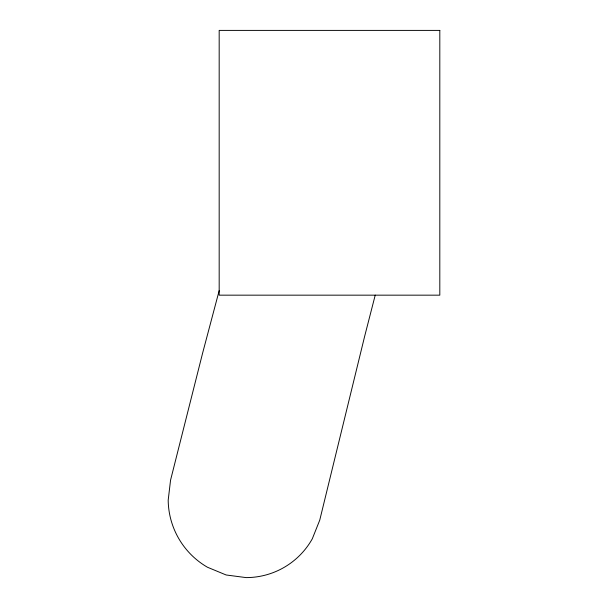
<?xml version="1.0" encoding="UTF-8"?>
<svg xmlns="http://www.w3.org/2000/svg" width="608" height="608" viewBox="0 0 608 608"><rect width="100%" height="100%" fill="white"/><g stroke="black" fill="none" stroke-linecap="round" stroke-linejoin="round"><path stroke-width="0.91" d="M375.22 295.161L364.663 336.262L319.755 520.129L312.292 538.817A75.886 75.886 0 0 1 246.103 577.6L226.146 574.978L207.488 567.256A78.576 78.576 0 0 1 168.188 500.202L170.559 480.153L202.631 353.05L219.176 290.654M439.812 30.4L219.176 30.4L219.176 295.161L439.812 295.161L439.812 30.4"/></g></svg>
